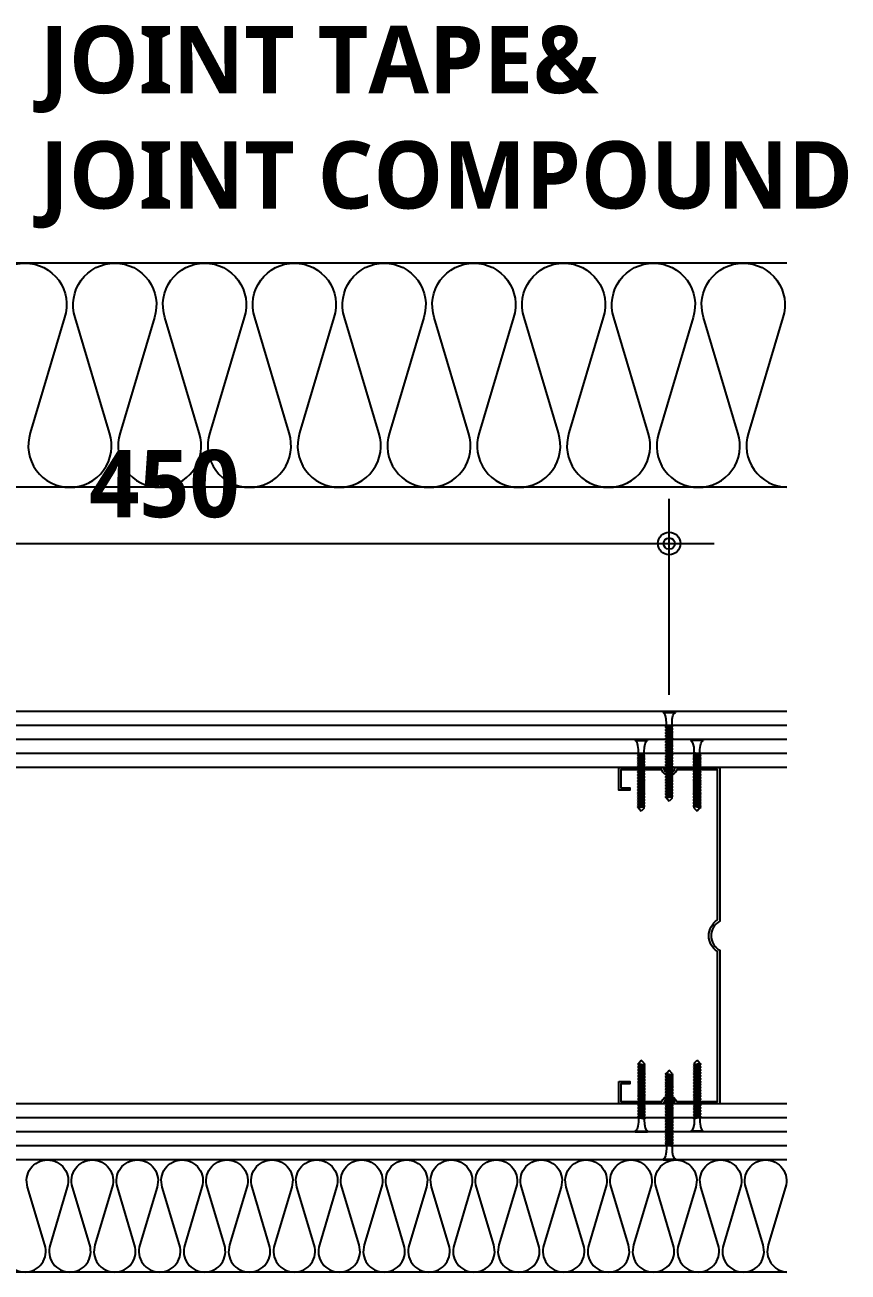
# Model space of a CAD drawing. Extents: x 200 to 24872, y 200 to 5740.
# Drawn here: x 11710 to 12077, y 4599 to 5155 of the extents above; entities that cross this region are included whole.
import ezdxf
from ezdxf.enums import TextEntityAlignment as Align

# ---------------------------------------------------------------- set-up
doc = ezdxf.new("R2010")
doc.units = 0
doc.header["$LTSCALE"] = 10
doc.header["$MEASUREMENT"] = 0
doc.header["$PDSIZE"] = -2
doc.layers.get('Defpoints').update_dxf_attribs({"color": 143, "linetype": 'CONTINUOUS'})
for name, color, linetype in [('A-ANNO-TEXT1', 7, 'CONTINUOUS'), ('A-DIM', 7, 'CONTINUOUS'), ('A-ELE9', 9, 'CONTINUOUS'), ('A-insul', 251, 'CONTINUOUS'), ('A-ST-AXIS-DIM', 7, 'CONTINUOUS'), ('A-STUD', 3, 'CONTINUOUS'), ('A-WALL-DRY', 7, 'CONTINUOUS'), ('A-WALL-GW', 4, 'CONTINUOUS'), ('나사못32', 8, 'CONTINUOUS'), ('나사못40', 8, 'CONTINUOUS')]:
    doc.layers.add(name, color=color, linetype=linetype)
doc.styles.add('2020음성 1차', font='NanumGothicBold.ttf')
doc.dimstyles.new('RI-DOT-150', dxfattribs={"dimscale": 150, "dimtxt": 3, "dimasz": 1, "dimexe": 2, "dimexo": 2, "dimgap": 1, "dimtad": 1, "dimdec": 0, "dimzin": 9, "dimdsep": 46, "dimtxsty": '2020음성 1차', "dimcen": 0, "dimclrd": 256, "dimclre": 256, "dimclrt": 3, "dimadec": 0, "dimazin": 0, "dimtm": 1e-09, "dimtfac": 1, "dimtdec": 0, "dimtix": 1, "dimtmove": 2, "dimatfit": 3, "dimfxl": 1.25, "dimtolj": 1, "dimtzin": 0, "dimlwd": -1, "dimlwe": -1, "dimarcsym": 0})

# ---------------------------------------------------------------- blocks, each defined once
blk = doc.blocks.new('DIMDOT')
at = {"layer": 'A-DIM', "color": 7, "linetype": 'Continuous'}
blk.add_line((-2, 0), (2, 0), dxfattribs=at)
for radius in [0.5, 0.25]:
    blk.add_circle((0, 0), radius, dxfattribs=at)
blk = doc.blocks.new('*D139')
at = {"layer": 'A-ST-AXIS-DIM'}
for p, q in [((11547.48585798964, 4856.111153102946), (11547.48585798964, 4943.61115309353)), ((11997.48585798964, 4856.111153100814), (11997.48585798964, 4943.61115309353)), ((11557.48585798964, 4923.61115309353), (11987.48585798964, 4923.61115309353))]:
    blk.add_line(p, q, dxfattribs=at)
at = {"layer": 'Defpoints', "color": 0}
for p in [(11997.48585798964, 4923.61115309353), (11547.48585798964, 4841.111153102946), (11997.48585798964, 4841.111153100814)]:
    blk.add_point(p, dxfattribs=at)
at = {"layer": 'A-ST-AXIS-DIM', "linetype": 'ByBlock', "xscale": 10, "yscale": 10, "zscale": 10, "rotation": 180}
blk.add_blockref('DIMDOT', (11547.48585798964, 4923.61115309353), dxfattribs=at)
at = {"layer": 'A-ST-AXIS-DIM', "linetype": 'ByBlock', "xscale": 10, "yscale": 10, "zscale": 10}
blk.add_blockref('DIMDOT', (11997.48585798964, 4923.61115309353), dxfattribs=at)
at = {"layer": 'A-ST-AXIS-DIM', "color": 3, "ltscale": 10, "insert": (11772.48585798964, 4950.102630366257), "char_height": 30, "attachment_point": 5, "style": '2020음성 1차'}
blk.add_mtext('\\A1;450', dxfattribs=at)
blk = doc.blocks.new('kcc나사못40')
at = {"layer": '나사못40'}
for p, q in [((1.500000002384354, 38.49999986732496), (2.750000002384354, 39.99999986732496)), ((4.000000002384353, 38.59999986732497), (2.750000002384354, 39.99999986732496)), ((1.500000002384354, 38.49999986732496), (1.000000002384354, 38.19999986732496)), ((1.000000002384354, 38.19999986732496), (1.500000002384354, 37.89999986732496)), ((1.500000002384354, 37.19999986732496), (1.000000002384354, 36.89999986732496)), ((1.000000002384354, 36.89999986732496), (1.500000002384354, 36.59999986732497)), ((1.500000002384382, 35.89999986732498), (1.000000002384382, 35.59999986732497)), ((1.000000002384382, 35.59999986732497), (1.500000002384382, 35.29999986732498)), ((1.50000000238441, 34.599999867325), (1.00000000238441, 34.299999867325)), ((1.00000000238441, 34.299999867325), (1.50000000238441, 33.999999867325)), ((1.500000002384354, 38.49999986732496), (4.000000002384353, 37.89999986732496)), ((1.500000002384354, 37.89999986732496), (4.000000002384353, 37.29999986732497)), ((1.500000002384354, 37.89999986732495), (1.500000002384354, 37.19999986732496)), ((1.500000002384354, 37.89999986732495), (4.000000002384353, 37.89999986732496)), ((1.500000002384354, 37.19999986732496), (4.000000002384353, 36.59999986732497)), ((1.500000002384354, 36.59999986732497), (4.000000002384353, 35.99999986732497)), ((1.500000002384382, 36.59999986732497), (1.500000002384382, 35.89999986732496)), ((1.500000002384382, 36.59999986732497), (4.000000002384311, 36.59999986732497)), ((1.500000002384382, 35.89999986732498), (4.000000002384382, 35.29999986732498)), ((1.500000002384382, 35.29999986732498), (4.000000002384382, 34.69999986732498)), ((1.50000000238441, 35.29999986732498), (1.50000000238441, 34.59999986732498)), ((1.500000002384382, 35.29999986732498), (4.000000002384382, 35.29999986732498)), ((1.50000000238441, 34.599999867325), (4.00000000238441, 33.999999867325)), ((1.500000002384439, 33.999999867325), (1.500000002384439, 33.299999867325)), ((1.50000000238441, 33.999999867325), (4.00000000238441, 33.39999986732501)), ((1.500000002384439, 33.999999867325), (4.000000002384368, 33.999999867325)), ((4.000000002384339, 38.59999986732497), (4.000000002384326, 37.89999986732496)), ((4.000000002384353, 37.89999986732496), (4.500000002384353, 37.59999986732497)), ((4.500000002384353, 37.59999986732497), (4.000000002384353, 37.29999986732497)), ((4.000000002384326, 37.29999986732496), (4.000000002384311, 36.59999986732497)), ((4.000000002384353, 36.59999986732497), (4.500000002384353, 36.29999986732499)), ((4.500000002384353, 36.29999986732499), (4.000000002384353, 35.99999986732497)), ((4.000000002384353, 35.99999986732497), (4.000000002384339, 35.29999986732498)), ((4.000000002384382, 35.29999986732498), (4.500000002384382, 34.999999867325)), ((4.500000002384382, 34.999999867325), (4.000000002384382, 34.69999986732498)), ((4.000000002384382, 34.69999986732498), (4.000000002384368, 33.999999867325)), ((4.00000000238441, 33.999999867325), (4.50000000238441, 33.69999986732502)), ((4.50000000238441, 33.69999986732502), (4.00000000238441, 33.39999986732501)), ((4.00000000238441, 33.39999986732501), (4.000000002384396, 32.69999986732502)), ((1.500000002384439, 33.29999986732501), (1.000000002384439, 32.99999986732502)), ((1.000000002384439, 32.99999986732502), (1.500000002384439, 32.69999986732502)), ((1.500000002384467, 31.99999986732503), (1.000000002384467, 31.69999986732503)), ((1.000000002384467, 31.69999986732503), (1.500000002384467, 31.39999986732504)), ((1.500000002384496, 30.69999986732505), (1.000000002384496, 30.39999986732505)), ((1.000000002384496, 30.39999986732505), (1.500000002384496, 30.09999986732506)), ((1.500000002384524, 29.39999986732507), (1.000000002384524, 29.09999986732507)), ((1.000000002384524, 29.09999986732507), (1.500000002384524, 28.79999986732507)), ((1.500000002384552, 28.09999986732508), (1.000000002384552, 27.79999986732509)), ((1.500000002384439, 33.29999986732501), (4.000000002384439, 32.69999986732502)), ((1.500000002384439, 32.69999986732502), (4.000000002384439, 32.09999986732503)), ((1.500000002384467, 32.69999986732502), (1.500000002384467, 31.99999986732502)), ((1.500000002384467, 32.69999986732502), (4.000000002384439, 32.69999986732502)), ((1.500000002384467, 31.99999986732503), (4.000000002384467, 31.39999986732504)), ((1.500000002384496, 31.39999986732504), (1.500000002384496, 30.69999986732503)), ((1.500000002384467, 31.39999986732504), (4.000000002384467, 30.79999986732504)), ((1.500000002384496, 31.39999986732504), (4.000000002384425, 31.39999986732504)), ((1.500000002384496, 30.69999986732505), (4.000000002384496, 30.09999986732506)), ((1.500000002384496, 30.09999986732506), (4.000000002384496, 29.49999986732506)), ((1.500000002384524, 30.09999986732506), (1.500000002384524, 29.39999986732505)), ((1.500000002384524, 30.09999986732506), (4.000000002384454, 30.09999986732506)), ((1.500000002384524, 29.39999986732507), (4.000000002384524, 28.79999986732507)), ((1.500000002384552, 28.79999986732507), (1.500000002384552, 28.09999986732507)), ((1.500000002384524, 28.79999986732507), (4.000000002384524, 28.19999986732508)), ((1.500000002384552, 28.79999986732507), (4.000000002384481, 28.79999986732507)), ((1.500000002384552, 28.09999986732508), (4.000000002384552, 27.49999986732509)), ((4.000000002384439, 32.69999986732502), (4.500000002384438, 32.39999986732504)), ((4.500000002384438, 32.39999986732504), (4.000000002384439, 32.09999986732503)), ((4.000000002384439, 32.09999986732503), (4.000000002384425, 31.39999986732504)), ((4.000000002384467, 31.39999986732504), (4.500000002384467, 31.09999986732506)), ((4.500000002384467, 31.09999986732506), (4.000000002384467, 30.79999986732504)), ((4.000000002384467, 30.79999986732504), (4.000000002384454, 30.09999986732506)), ((4.000000002384496, 30.09999986732506), (4.500000002384496, 29.79999986732507)), ((4.500000002384496, 29.79999986732507), (4.000000002384496, 29.49999986732506)), ((4.000000002384496, 29.49999986732506), (4.000000002384481, 28.79999986732507)), ((4.000000002384524, 28.79999986732507), (4.500000002384523, 28.49999986732509)), ((4.500000002384523, 28.49999986732509), (4.000000002384524, 28.19999986732508)), ((4.000000002384524, 28.19999986732508), (4.00000000238451, 27.49999986732509)), ((1.000000002384552, 27.79999986732509), (1.500000002384552, 27.49999986732509)), ((1.500000002384581, 26.7999998673251), (1.000000002384581, 26.4999998673251)), ((1.000000002384581, 26.4999998673251), (1.500000002384581, 26.19999986732511)), ((1.500000002384609, 25.49999986732512), (1.000000002384609, 25.19999986732512)), ((1.000000002384609, 25.19999986732512), (1.500000002384609, 24.89999986732512)), ((1.500000002384638, 24.19999986732513), (1.000000002384638, 23.89999986732513)), ((1.000000002384638, 23.89999986732513), (1.500000002384638, 23.59999986732514)), ((1.500000002384666, 22.89999986732515), (1.000000002384666, 22.59999986732515)), ((1.000000002384666, 22.59999986732515), (1.500000002384666, 22.29999986732515)), ((1.500000002384552, 27.49999986732509), (4.000000002384552, 26.89999986732509)), ((1.500000002384581, 27.49999986732509), (1.500000002384581, 26.79999986732509)), ((1.500000002384581, 27.49999986732509), (4.00000000238451, 27.49999986732509)), ((1.500000002384581, 26.7999998673251), (4.000000002384581, 26.19999986732511)), ((1.500000002384609, 26.19999986732511), (1.500000002384609, 25.4999998673251)), ((1.500000002384581, 26.19999986732511), (4.000000002384581, 25.59999986732511)), ((1.500000002384609, 26.19999986732511), (4.000000002384538, 26.19999986732511)), ((1.500000002384609, 25.49999986732512), (4.000000002384609, 24.89999986732512)), ((1.500000002384609, 24.89999986732512), (4.000000002384609, 24.29999986732513)), ((1.500000002384638, 24.89999986732512), (1.500000002384638, 24.19999986732512)), ((1.500000002384638, 24.89999986732512), (4.000000002384566, 24.89999986732512)), ((1.500000002384638, 24.19999986732513), (4.000000002384638, 23.59999986732514)), ((1.500000002384666, 23.59999986732514), (1.500000002384666, 22.89999986732514)), ((1.500000002384638, 23.59999986732514), (4.000000002384638, 22.99999986732514)), ((1.500000002384666, 23.59999986732514), (4.000000002384596, 23.59999986732514)), ((1.500000002384666, 22.89999986732515), (4.000000002384666, 22.29999986732515)), ((1.500000002384666, 22.29999986732515), (4.000000002384666, 21.69999986732516)), ((1.500000002384695, 22.29999986732515), (1.500000002384695, 21.59999986732515)), ((1.500000002384666, 22.29999986732515), (4.000000002384623, 22.29999986732515)), ((4.000000002384552, 27.49999986732509), (4.500000002384552, 27.1999998673251)), ((4.500000002384552, 27.1999998673251), (4.000000002384552, 26.89999986732509)), ((4.000000002384552, 26.89999986732509), (4.000000002384538, 26.19999986732511)), ((4.000000002384581, 26.19999986732511), (4.500000002384581, 25.89999986732512)), ((4.500000002384581, 25.89999986732512), (4.000000002384581, 25.59999986732511)), ((4.000000002384581, 25.59999986732511), (4.000000002384566, 24.89999986732512)), ((4.000000002384609, 24.89999986732512), (4.500000002384608, 24.59999986732514)), ((4.500000002384608, 24.59999986732514), (4.000000002384609, 24.29999986732513)), ((4.000000002384609, 24.29999986732513), (4.000000002384596, 23.59999986732514)), ((4.000000002384638, 23.59999986732514), (4.500000002384637, 23.29999986732516)), ((4.500000002384637, 23.29999986732516), (4.000000002384638, 22.99999986732514)), ((4.000000002384638, 22.99999986732514), (4.000000002384623, 22.29999986732515)), ((4.000000002384666, 22.29999986732515), (4.500000002384666, 21.99999986732517)), ((1.500000002384695, 21.59999986732517), (1.000000002384695, 21.29999986732517)), ((1.000000002384695, 21.29999986732517), (1.500000002384695, 20.99999986732517)), ((1.500000002384723, 20.29999986732518), (1.000000002384723, 19.99999986732518)), ((1.000000002384723, 19.99999986732518), (1.500000002384723, 19.69999986732519)), ((1.500000002384751, 18.9999998673252), (1.000000002384751, 18.6999998673252)), ((1.000000002384751, 18.6999998673252), (1.500000002384751, 18.39999986732521)), ((1.50000000238478, 17.69999986732521), (1.00000000238478, 17.39999986732522)), ((1.00000000238478, 17.39999986732522), (1.50000000238478, 17.09999986732522)), ((1.500000002384695, 21.59999986732517), (4.000000002384695, 20.99999986732517)), ((1.500000002384723, 20.99999986732517), (1.500000002384723, 20.29999986732517)), ((1.500000002384695, 20.99999986732517), (4.000000002384695, 20.39999986732518)), ((1.500000002384695, 20.99999986732517), (4.000000002384695, 20.99999986732517)), ((1.500000002384723, 20.29999986732518), (4.000000002384724, 19.69999986732519)), ((1.500000002384723, 19.69999986732519), (4.000000002384724, 19.09999986732519)), ((1.500000002384751, 19.69999986732519), (1.500000002384751, 18.99999986732519)), ((1.500000002384751, 19.69999986732519), (4.000000002384724, 19.69999986732519)), ((1.500000002384751, 18.9999998673252), (4.000000002384751, 18.39999986732521)), ((1.50000000238478, 18.39999986732521), (1.50000000238478, 17.6999998673252)), ((1.500000002384751, 18.39999986732521), (4.000000002384751, 17.79999986732521)), ((1.50000000238478, 18.39999986732521), (4.000000002384709, 18.39999986732521)), ((1.50000000238478, 17.69999986732521), (4.00000000238478, 17.09999986732522)), ((1.50000000238478, 17.09999986732522), (4.00000000238478, 16.49999986732523)), ((1.500000002384808, 17.09999986732522), (1.500000002384808, 16.39999986732522)), ((1.50000000238478, 17.09999986732522), (4.000000002384737, 17.09999986732522)), ((4.500000002384666, 21.99999986732517), (4.000000002384666, 21.69999986732516)), ((4.000000002384666, 21.69999986732516), (4.000000002384652, 20.99999986732517)), ((4.000000002384695, 20.99999986732517), (4.500000002384695, 20.69999986732519)), ((4.500000002384695, 20.69999986732519), (4.000000002384695, 20.39999986732518)), ((4.000000002384695, 20.39999986732518), (4.00000000238468, 19.69999986732519)), ((4.000000002384724, 19.69999986732519), (4.500000002384723, 19.39999986732521)), ((4.500000002384723, 19.39999986732521), (4.000000002384724, 19.09999986732519)), ((4.000000002384724, 19.09999986732519), (4.000000002384709, 18.39999986732521)), ((4.000000002384751, 18.39999986732521), (4.500000002384751, 18.09999986732522)), ((4.500000002384751, 18.09999986732522), (4.000000002384751, 17.79999986732521)), ((4.000000002384751, 17.79999986732521), (4.000000002384737, 17.09999986732522)), ((4.00000000238478, 17.09999986732522), (4.50000000238478, 16.79999986732524)), ((4.50000000238478, 16.79999986732524), (4.00000000238478, 16.49999986732523)), ((1.500000002384808, 16.39999986732523), (1.000000002384808, 16.09999986732524)), ((1.000000002384808, 16.09999986732524), (1.500000002384808, 15.79999986732524)), ((1.500000002384837, 15.09999986732525), (1.000000002384837, 14.79999986732525)), ((1.000000002384837, 14.79999986732525), (1.500000002384837, 14.49999986732526)), ((1.500000002384865, 13.79999986732527), (1.000000002384865, 13.49999986732527)), ((1.000000002384865, 13.49999986732527), (1.500000002384865, 13.19999986732527)), ((1.500000002384894, 12.49999986732528), (1.000000002384894, 12.19999986732529)), ((1.000000002384894, 12.19999986732529), (1.500000002384894, 11.89999986732529)), ((1.500000002384922, 11.1999998673253), (1.000000002384922, 10.8999998673253)), ((1.500000002384808, 16.39999986732523), (4.000000002384808, 15.79999986732524)), ((1.500000002384837, 15.79999986732524), (1.500000002384837, 15.09999986732523)), ((1.500000002384808, 15.79999986732524), (4.000000002384808, 15.19999986732524)), ((1.500000002384837, 15.79999986732524), (4.000000002384766, 15.79999986732524)), ((1.500000002384837, 15.09999986732525), (4.000000002384836, 14.49999986732526)), ((1.500000002384837, 14.49999986732526), (4.000000002384836, 13.89999986732526)), ((1.500000002384865, 14.49999986732526), (1.500000002384865, 13.79999986732525)), ((1.500000002384865, 14.49999986732526), (4.000000002384794, 14.49999986732526)), ((1.500000002384865, 13.79999986732527), (4.000000002384866, 13.19999986732527)), ((1.500000002384894, 13.19999986732527), (1.500000002384894, 12.49999986732527)), ((1.500000002384865, 13.19999986732527), (4.000000002384866, 12.59999986732528)), ((1.500000002384894, 13.19999986732527), (4.000000002384823, 13.19999986732527)), ((1.500000002384894, 12.49999986732528), (4.000000002384893, 11.89999986732529)), ((1.500000002384894, 11.89999986732529), (4.000000002384893, 11.2999998673253)), ((1.500000002384922, 11.89999986732529), (1.500000002384922, 11.19999986732529)), ((1.500000002384922, 11.89999986732529), (4.000000002384851, 11.89999986732529)), ((1.500000002384922, 11.1999998673253), (4.000000002384922, 10.59999986732531)), ((4.00000000238478, 16.49999986732523), (4.000000002384766, 15.79999986732524)), ((4.000000002384808, 15.79999986732524), (4.500000002384809, 15.49999986732526)), ((4.500000002384809, 15.49999986732526), (4.000000002384808, 15.19999986732524)), ((4.000000002384808, 15.19999986732524), (4.000000002384794, 14.49999986732526)), ((4.000000002384836, 14.49999986732526), (4.500000002384836, 14.19999986732527)), ((4.500000002384836, 14.19999986732527), (4.000000002384836, 13.89999986732526)), ((4.000000002384836, 13.89999986732526), (4.000000002384823, 13.19999986732527)), ((4.000000002384866, 13.19999986732527), (4.500000002384866, 12.89999986732529)), ((4.500000002384866, 12.89999986732529), (4.000000002384866, 12.59999986732528)), ((4.000000002384866, 12.59999986732528), (4.000000002384851, 11.89999986732529)), ((4.000000002384893, 11.89999986732529), (4.500000002384893, 11.59999986732531)), ((4.500000002384893, 11.59999986732531), (4.000000002384893, 11.2999998673253)), ((4.000000002384893, 11.2999998673253), (4.000000002384879, 10.59999986732531)), ((1.000000002384922, 10.8999998673253), (1.500000002384922, 10.59999986732531)), ((1.50000000238495, 9.89999986732532), (1.00000000238495, 9.599999867325323)), ((1.00000000238495, 9.599999867325323), (1.50000000238495, 9.299999867325324)), ((1.500000002384979, 8.599999867325337), (1.000000002384979, 8.29999986732534)), ((1.000000002384979, 8.29999986732534), (1.500000002384979, 7.999999867325343)), ((1.500000002385007, 7.299999867325353), (1.000000002385007, 6.999999867325357)), ((1.000000002385007, 6.999999867325357), (1.500000002385007, 6.699999867325361)), ((1.50000000238495, 10.59999986732531), (1.50000000238495, 9.899999867325308)), ((1.500000002384922, 10.59999986732531), (4.000000002384922, 9.999999867325315)), ((1.50000000238495, 10.59999986732531), (4.000000002384879, 10.59999986732531)), ((1.50000000238495, 9.89999986732532), (4.00000000238495, 9.299999867325324)), ((1.50000000238495, 9.299999867325324), (4.00000000238495, 8.699999867325332)), ((1.500000002384979, 9.299999867325324), (1.500000002384979, 8.599999867325323)), ((1.500000002384979, 9.299999867325324), (4.000000002384908, 9.299999867325324)), ((1.500000002384979, 8.599999867325337), (4.000000002384978, 7.999999867325343)), ((1.500000002385007, 7.999999867325343), (1.500000002385007, 7.299999867325339)), ((1.500000002384979, 7.999999867325343), (4.000000002384978, 7.399999867325348)), ((1.500000002384979, 7.999999867325343), (4.000000002384978, 7.999999867325343)), ((1.500000002385007, 7.299999867325353), (4.000000002385007, 6.699999867325361)), ((1.500000002385007, 6.699999867325361), (4.000000002385007, 6.099999867325366)), ((1.500000002385007, 6.699999867325361), (4.000000002384965, 6.699999867325361)), ((1.500000002385007, 6.699999867325361), (1.500000002385021, 5.399999867325383)), ((4.000000002384922, 10.59999986732531), (4.500000002384922, 10.29999986732532)), ((4.500000002384922, 10.29999986732532), (4.000000002384922, 9.999999867325315)), ((4.000000002384922, 9.999999867325315), (4.000000002384908, 9.299999867325324)), ((4.00000000238495, 9.299999867325324), (4.50000000238495, 8.999999867325341)), ((4.50000000238495, 8.999999867325341), (4.00000000238495, 8.699999867325332)), ((4.00000000238495, 8.699999867325332), (4.000000002384936, 7.999999867325343)), ((4.000000002384978, 7.999999867325343), (4.500000002384978, 7.699999867325361)), ((4.500000002384978, 7.699999867325361), (4.000000002384978, 7.399999867325348)), ((4.000000002384978, 7.399999867325348), (4.000000002384965, 6.699999867325361)), ((4.000000002385007, 6.699999867325361), (4.500000002385007, 6.399999867325377)), ((4.500000002385007, 6.399999867325377), (4.000000002385007, 6.099999867325366)), ((4.000000002385007, 6.099999867325366), (4.000000002384994, 5.399999867325377)), ((2.384354e-09, 0.3999998673249578), (5.500000002384354, 0.3999998673249578)), ((2.384354e-09, -1.326750407e-07), (2.384354e-09, 0.3999998673249578)), ((5.500000002384354, -1.326750407e-07), (5.500000002384354, 0.3999998673249578)), ((2.384354e-09, -1.326750407e-07), (5.500000002384354, -1.326750407e-07))]:
    blk.add_line(p, q, dxfattribs=at)
at = {"layer": '나사못40', "extrusion": (0, 0, -1)}
blk.add_ellipse((2.384354e-09, 5.399999867325377), major_axis=(0, -5.000000000000417), ratio=0.299999999999847, start_param=4.712388980384689, end_param=6.283185307179585, dxfattribs=at)
at = {"layer": '나사못40'}
blk.add_ellipse((5.500000002384354, 5.399999867325377), major_axis=(0, -5.000000000000417), ratio=0.299999999999847, start_param=4.712388980384689, end_param=6.283185307179585, dxfattribs=at)
blk = doc.blocks.new('kcc나사못32')
at = {"layer": '나사못32'}
for p, q in [((1.500005058944225, 29.89999868441373), (1.000005058944225, 29.59999868436717)), ((1.000005058944225, 29.59999868436717), (1.500005058944225, 29.2999986843206)), ((1.500005058944225, 28.59999868436716), (1.000005058944225, 28.2999986843206)), ((1.000005058944225, 28.2999986843206), (1.500005058944225, 27.99999868427403)), ((1.500005058944225, 30.59999868436717), (2.750005058944225, 31.99999868427403)), ((1.500005058944225, 30.59999868436717), (1.500005058944225, 29.89999868441373)), ((4.000005058944225, 30.49999868427403), (1.500005058944225, 29.89999868441373)), ((4.000005058944225, 29.89999868441373), (1.500005058944225, 29.89999868441373)), ((4.000005058944225, 29.89999868441373), (1.500005058944225, 29.2999986843206)), ((1.500005058944225, 29.2999986843206), (1.500005058944225, 28.59999868436716)), ((4.000005058944225, 29.19999868422747), (1.500005058944225, 28.59999868436716)), ((4.000005058944225, 28.59999868436716), (1.500005058944225, 28.59999868436716)), ((4.000005058944225, 28.59999868436716), (1.500005058944225, 27.99999868427403)), ((1.500005058944225, 27.99999868427403), (1.500005058944225, 27.2999986843206)), ((4.000005058944225, 27.89999868441373), (1.500005058944225, 27.2999986843206)), ((4.000005058944225, 30.49999868427403), (2.750005058944225, 31.99999868427403)), ((4.000005058944225, 30.49999868427403), (4.500005058944224, 30.19999868422747)), ((4.500005058944224, 30.19999868422747), (4.000005058944225, 29.89999868441373)), ((4.000005058944225, 29.89999868441373), (4.000005058944225, 29.19999868422747)), ((4.000005058944225, 29.19999868422747), (4.500005058944224, 28.89999868441373)), ((4.500005058944224, 28.89999868441373), (4.000005058944225, 28.59999868436716)), ((4.000005058944225, 28.59999868436716), (4.000005058944225, 27.89999868441373)), ((4.000005058944225, 27.89999868441373), (4.500005058944224, 27.59999868436717)), ((1.500005058944225, 27.2999986843206), (1.000005058944225, 26.99999868427403)), ((1.000005058944225, 26.99999868427403), (1.500005058944225, 26.69999868422747)), ((1.500005058944225, 25.99999868427403), (1.000005058944225, 25.69999868422747)), ((1.000005058944225, 25.69999868422747), (1.500005058944225, 25.39999868441373)), ((1.500005058944225, 24.69999868422747), (1.000005058944225, 24.39999868441373)), ((1.000005058944225, 24.39999868441373), (1.500005058944225, 24.09999868436717)), ((1.500005058944225, 23.39999868441373), (1.000005058944225, 23.09999868436717)), ((1.000005058944225, 23.09999868436717), (1.500005058944225, 22.7999986843206)), ((4.000005058944225, 27.2999986843206), (1.500005058944225, 27.2999986843206)), ((4.000005058944225, 27.2999986843206), (1.500005058944225, 26.69999868422747)), ((1.500005058944225, 26.69999868422747), (1.500005058944225, 25.99999868427403)), ((4.000005058944225, 26.59999868436717), (1.500005058944225, 25.99999868427403)), ((4.000005058944225, 25.99999868427403), (1.500005058944225, 25.99999868427403)), ((4.000005058944225, 25.99999868427403), (1.500005058944225, 25.39999868441373)), ((1.500005058944225, 25.39999868441373), (1.500005058944225, 24.69999868422747)), ((4.000005058944225, 25.2999986843206), (1.500005058944225, 24.69999868422747)), ((4.000005058944225, 24.69999868422747), (1.500005058944225, 24.69999868422747)), ((4.000005058944225, 24.69999868422747), (1.500005058944225, 24.09999868436717)), ((1.500005058944225, 24.09999868436717), (1.500005058944225, 23.39999868441373)), ((4.000005058944225, 23.99999868427403), (1.500005058944225, 23.39999868441373)), ((4.000005058944225, 23.39999868441373), (1.500005058944225, 23.39999868441373)), ((4.000005058944225, 23.39999868441373), (1.500005058944225, 22.7999986843206)), ((1.500005058944225, 22.7999986843206), (1.500005058944225, 22.09999868436717)), ((4.000005058944225, 22.69999868422747), (1.500005058944225, 22.09999868436717)), ((4.500005058944224, 27.59999868436717), (4.000005058944225, 27.2999986843206)), ((4.000005058944225, 27.2999986843206), (4.000005058944225, 26.59999868436717)), ((4.000005058944225, 26.59999868436717), (4.500005058944224, 26.2999986843206)), ((4.500005058944224, 26.2999986843206), (4.000005058944225, 25.99999868427403)), ((4.000005058944225, 25.99999868427403), (4.000005058944225, 25.2999986843206)), ((4.000005058944225, 25.2999986843206), (4.500005058944224, 24.99999868427404)), ((4.500005058944224, 24.99999868427404), (4.000005058944225, 24.69999868422747)), ((4.000005058944225, 24.69999868422747), (4.000005058944225, 23.99999868427403)), ((4.000005058944225, 23.99999868427403), (4.500005058944224, 23.69999868422747)), ((4.500005058944224, 23.69999868422747), (4.000005058944225, 23.39999868441373)), ((4.000005058944225, 23.39999868441373), (4.000005058944225, 22.69999868422747)), ((4.000005058944225, 22.69999868422747), (4.500005058944224, 22.39999868441373)), ((4.500005058944224, 22.39999868441373), (4.000005058944225, 22.09999868436717)), ((1.500005058944225, 22.09999868436717), (1.000005058944225, 21.7999986843206)), ((1.000005058944225, 21.7999986843206), (1.500005058944225, 21.49999868427403)), ((1.500005058944225, 20.7999986843206), (1.000005058944225, 20.49999868427403)), ((1.000005058944225, 20.49999868427403), (1.500005058944225, 20.19999868422747)), ((1.500005058944225, 19.49999868427403), (1.000005058944225, 19.19999868422747)), ((1.000005058944225, 19.19999868422747), (1.500005058944225, 18.89999868441373)), ((1.500005058944225, 18.19999868422747), (1.000005058944225, 17.89999868441373)), ((1.000005058944225, 17.89999868441373), (1.500005058944225, 17.59999868436716)), ((1.500005058944225, 16.89999868441373), (1.000005058944225, 16.59999868436716)), ((4.000005058944225, 22.09999868436717), (1.500005058944225, 22.09999868436717)), ((4.000005058944225, 22.09999868436717), (1.500005058944225, 21.49999868427403)), ((1.500005058944225, 21.49999868427403), (1.500005058944225, 20.7999986843206)), ((4.000005058944225, 21.39999868441373), (1.500005058944225, 20.7999986843206)), ((4.000005058944225, 20.7999986843206), (1.500005058944225, 20.7999986843206)), ((4.000005058944225, 20.7999986843206), (1.500005058944225, 20.19999868422747)), ((1.500005058944225, 20.19999868422747), (1.500005058944225, 19.49999868427403)), ((4.000005058944225, 20.09999868436716), (1.500005058944225, 19.49999868427403)), ((4.000005058944225, 19.49999868427403), (1.500005058944225, 19.49999868427403)), ((4.000005058944225, 19.49999868427403), (1.500005058944225, 18.89999868441373)), ((1.500005058944225, 18.89999868441373), (1.500005058944225, 18.19999868422747)), ((4.000005058944225, 18.7999986843206), (1.500005058944225, 18.19999868422747)), ((4.000005058944225, 18.19999868422747), (1.500005058944225, 18.19999868422747)), ((4.000005058944225, 18.19999868422747), (1.500005058944225, 17.59999868436716)), ((1.500005058944225, 17.59999868436716), (1.500005058944225, 16.89999868441373)), ((4.000005058944225, 17.49999868427403), (1.500005058944225, 16.89999868441373)), ((4.000005058944225, 16.89999868441373), (1.500005058944225, 16.89999868441373)), ((4.000005058944225, 16.89999868441373), (1.500005058944225, 16.2999986843206)), ((4.000005058944225, 22.09999868436717), (4.000005058944225, 21.39999868441373)), ((4.000005058944225, 21.39999868441373), (4.500005058944224, 21.09999868436716)), ((4.500005058944224, 21.09999868436716), (4.000005058944225, 20.7999986843206)), ((4.000005058944225, 20.7999986843206), (4.000005058944225, 20.09999868436716)), ((4.000005058944225, 20.09999868436716), (4.500005058944224, 19.7999986843206)), ((4.500005058944224, 19.7999986843206), (4.000005058944225, 19.49999868427403)), ((4.000005058944225, 19.49999868427403), (4.000005058944225, 18.7999986843206)), ((4.000005058944225, 18.7999986843206), (4.500005058944224, 18.49999868427403)), ((4.500005058944224, 18.49999868427403), (4.000005058944225, 18.19999868422747)), ((4.000005058944225, 18.19999868422747), (4.000005058944225, 17.49999868427403)), ((4.000005058944225, 17.49999868427403), (4.500005058944224, 17.19999868422746)), ((4.500005058944224, 17.19999868422746), (4.000005058944225, 16.89999868441373)), ((4.000005058944225, 16.89999868441373), (4.000005058944225, 16.19999868422747)), ((1.000005058944225, 16.59999868436716), (1.500005058944225, 16.2999986843206)), ((1.500005058944225, 15.59999868436716), (1.000005058944225, 15.2999986843206)), ((1.000005058944225, 15.2999986843206), (1.500005058944225, 14.99999868427403)), ((1.500005058944225, 14.2999986843206), (1.000005058944225, 13.99999868427403)), ((1.000005058944225, 13.99999868427403), (1.500005058944225, 13.69999868422747)), ((1.500005058944225, 12.99999868427403), (1.000005058944225, 12.69999868422746)), ((1.000005058944225, 12.69999868422746), (1.500005058944225, 12.39999868441373)), ((1.500005058944225, 11.69999868422746), (1.000005058944225, 11.39999868441373)), ((1.000005058944225, 11.39999868441373), (1.500005058944225, 11.09999868436716)), ((1.500005058944225, 16.2999986843206), (1.500005058944225, 15.59999868436716)), ((4.000005058944225, 16.19999868422747), (1.500005058944225, 15.59999868436716)), ((4.000005058944225, 15.59999868436716), (1.500005058944225, 15.59999868436716)), ((4.000005058944225, 15.59999868436716), (1.500005058944225, 14.99999868427403)), ((1.500005058944225, 14.99999868427403), (1.500005058944225, 14.2999986843206)), ((4.000005058944225, 14.89999868441373), (1.500005058944225, 14.2999986843206)), ((4.000005058944225, 14.2999986843206), (1.500005058944225, 14.2999986843206)), ((4.000005058944225, 14.2999986843206), (1.500005058944225, 13.69999868422747)), ((1.500005058944225, 13.69999868422747), (1.500005058944225, 12.99999868427403)), ((4.000005058944225, 13.59999868436716), (1.500005058944225, 12.99999868427403)), ((4.000005058944225, 12.99999868427403), (1.500005058944225, 12.99999868427403)), ((4.000005058944225, 12.99999868427403), (1.500005058944225, 12.39999868441373)), ((1.500005058944225, 12.39999868441373), (1.500005058944225, 11.69999868422746)), ((4.000005058944225, 12.2999986843206), (1.500005058944225, 11.69999868422746)), ((4.000005058944225, 11.69999868422746), (1.500005058944225, 11.69999868422746)), ((4.000005058944225, 11.69999868422746), (1.500005058944225, 11.09999868436716)), ((4.000005058944225, 16.19999868422747), (4.500005058944224, 15.89999868441373)), ((4.500005058944224, 15.89999868441373), (4.000005058944225, 15.59999868436716)), ((4.000005058944225, 15.59999868436716), (4.000005058944225, 14.89999868441373)), ((4.000005058944225, 14.89999868441373), (4.500005058944224, 14.59999868436716)), ((4.500005058944224, 14.59999868436716), (4.000005058944225, 14.2999986843206)), ((4.000005058944225, 14.2999986843206), (4.000005058944225, 13.59999868436716)), ((4.000005058944225, 13.59999868436716), (4.500005058944224, 13.2999986843206)), ((4.500005058944224, 13.2999986843206), (4.000005058944225, 12.99999868427403)), ((4.000005058944225, 12.99999868427403), (4.000005058944225, 12.2999986843206)), ((4.000005058944225, 12.2999986843206), (4.500005058944224, 11.99999868427403)), ((4.500005058944224, 11.99999868427403), (4.000005058944225, 11.69999868422746)), ((4.000005058944225, 11.69999868422746), (4.000005058944225, 10.99999868427403)), ((1.500005058944225, 10.39999868441373), (1.000005058944225, 10.09999868436716)), ((1.000005058944225, 10.09999868436716), (1.500005058944225, 9.799998684320597)), ((1.500005058944225, 9.099998684367165), (1.000005058944225, 8.799998684320597)), ((1.000005058944225, 8.799998684320597), (1.500005058944225, 8.499998684274033)), ((1.500005058944225, 7.799998684320598), (1.000005058944225, 7.499998684274032)), ((1.000005058944225, 7.499998684274032), (1.500005058944225, 7.199998684227466)), ((1.500005058944225, 6.499998684274032), (1.000005058944225, 6.199998684227466)), ((1.000005058944225, 6.199998684227466), (1.500005058944225, 5.899998684413731)), ((1.500005058944225, 11.09999868436716), (1.500005058944225, 10.39999868441373)), ((4.000005058944225, 10.99999868427403), (1.500005058944225, 10.39999868441373)), ((4.000005058944225, 10.39999868441373), (1.500005058944225, 10.39999868441373)), ((4.000005058944225, 10.39999868441373), (1.500005058944225, 9.799998684320597)), ((1.500005058944225, 9.799998684320597), (1.500005058944225, 9.099998684367165)), ((4.000005058944225, 9.699998684227467), (1.500005058944225, 9.099998684367165)), ((4.000005058944225, 9.099998684367165), (1.500005058944225, 9.099998684367165)), ((4.000005058944225, 9.099998684367165), (1.500005058944225, 8.499998684274033)), ((1.500005058944225, 8.499998684274033), (1.500005058944225, 7.799998684320598)), ((4.000005058944225, 8.399998684413731), (1.500005058944225, 7.799998684320598)), ((4.000005058944225, 7.799998684320598), (1.500005058944225, 7.799998684320598)), ((4.000005058944225, 7.799998684320598), (1.500005058944225, 7.199998684227466)), ((1.500005058944225, 7.199998684227466), (1.500005058944225, 6.499998684274032)), ((4.000005058944225, 7.099998684367164), (1.500005058944225, 6.499998684274032)), ((4.000005058944225, 6.499998684274032), (1.500005058944225, 6.499998684274032)), ((4.000005058944225, 6.499998684274032), (1.500005058944225, 5.899998684413731)), ((1.500005058944225, 5.899998684413731), (1.500005058944225, 5.399998684413731)), ((4.000005058944225, 10.99999868427403), (4.500005058944224, 10.69999868422746)), ((4.500005058944224, 10.69999868422746), (4.000005058944225, 10.39999868441373)), ((4.000005058944225, 10.39999868441373), (4.000005058944225, 9.699998684227467)), ((4.000005058944225, 9.699998684227467), (4.500005058944224, 9.399998684413733)), ((4.500005058944224, 9.399998684413733), (4.000005058944225, 9.099998684367165)), ((4.000005058944225, 9.099998684367165), (4.000005058944225, 8.399998684413731)), ((4.000005058944225, 8.399998684413731), (4.500005058944224, 8.099998684367165)), ((4.500005058944224, 8.099998684367165), (4.000005058944225, 7.799998684320598)), ((4.000005058944225, 7.799998684320598), (4.000005058944225, 7.099998684367164)), ((4.000005058944225, 7.099998684367164), (4.500005058944224, 6.799998684320598)), ((4.500005058944224, 6.799998684320598), (4.000005058944225, 6.499998684274032)), ((4.000005058944225, 6.499998684274032), (4.000005058944225, 5.399998684413731)), ((5.0589442253e-06, -1.3157259673e-06), (5.0589442253e-06, 0.3999986844137311)), ((5.500005058944224, 0.3999986844137311), (5.0589442253e-06, 0.3999986844137311)), ((5.500005058944224, -1.3157259673e-06), (5.500005058944224, 0.3999986844137311)), ((5.500005058944224, -1.3157259673e-06), (5.0589442253e-06, -1.3157259673e-06))]:
    blk.add_line(p, q, dxfattribs=at)
at = {"layer": '나사못32', "extrusion": (0, 0, -1)}
blk.add_ellipse((5.0589442253e-06, 5.399998684413731), major_axis=(1.549203e-10, 5), ratio=0.3, start_param=1.570796326785601, end_param=3.141592653486512, dxfattribs=at)
at = {"layer": '나사못32'}
blk.add_ellipse((5.500005058944224, 5.399998684413731), major_axis=(2.59983e-11, 5), ratio=0.3, start_param=1.570796326796456, end_param=3.141592653607123, dxfattribs=at)

msp = doc.modelspace()

# ---------------------------------------------------------------- linework, layer by layer
at = {"layer": 'A-ELE9'}
msp.add_line((12050.00000030709, 4598.672318917379), (11049.99999999882, 4598.672318942699), dxfattribs=at)
at = {"layer": 'A-insul'}
for points in [[(11692.67999999564, 5024.432318691623, -0.509267), (11710.33999999503, 5048.672318692069, -0.509267), (11727.99999999564, 5024.432318692517), (11712.67999999695, 4972.912318692129, 0.509267), (11730.33999999756, 4948.672318692576, 0.509267), (11748.01999999695, 4972.912318693023), (11732.69999999564, 5024.432318692636, -0.509267), (11750.35999999503, 5048.672318693082, -0.509267), (11768.01999999564, 5024.43231869353), (11752.69999999695, 4972.912318693142, 0.509267), (11770.35999999756, 4948.672318693589, 0.509267), (11788.03999999695, 4972.912318694036), (11772.71999999564, 5024.432318693649, -0.509267), (11790.37999999503, 5048.672318694095, -0.509267), (11808.03999999564, 5024.432318694543), (11792.71999999695, 4972.912318694155, 0.509267), (11810.37999999756, 4948.672318694602, 0.509267), (11828.05999999695, 4972.912318695049), (11812.73999999565, 5024.432318694662, -0.509267), (11830.39999999503, 5048.672318695109, -0.509267), (11848.05999999564, 5024.432318695556), (11832.73999999695, 4972.912318695168, 0.509267), (11850.39999999756, 4948.672318695615, 0.509267), (11868.07999999695, 4972.912318696062), (11852.75999999565, 5024.432318695675, -0.509267), (11870.41999999503, 5048.672318696122, -0.509267), (11888.07999999565, 5024.432318696569), (11872.75999999695, 4972.912318696182, 0.509267), (11890.41999999756, 4948.672318696628, 0.509267), (11908.09999999695, 4972.912318697076), (11892.77999999565, 5024.432318696689, -0.509267), (11910.43999999503, 5048.672318697135, -0.509267), (11928.09999999565, 5024.432318697583), (11912.77999999695, 4972.912318697195, 0.509267), (11930.43999999756, 4948.672318697641, 0.509267), (11948.11999999695, 4972.912318698089), (11932.79999999565, 5024.432318697702, -0.509267), (11950.45999999503, 5048.672318698148, -0.509267), (11968.11999999565, 5024.432318698596), (11952.79999999695, 4972.912318698208, 0.509267), (11970.45999999757, 4948.672318698655, 0.509267), (11988.13999999695, 4972.912318699102), (11972.81999999565, 5024.432318698715, -0.509267), (11990.47999999503, 5048.672318699161, -0.509267), (12008.13999999565, 5024.432318699609), (11992.81999999695, 4972.912318699221, 0.509267), (12010.47999999757, 4948.672318699668, 0.509267), (12028.15999999695, 4972.912318700115), (12012.83999999565, 5024.432318699728, -0.509267), (12030.49999999503, 5048.672318700174, -0.509267), (12048.15999999565, 5024.432318700622), (12032.83999999695, 4972.912318700234, 0.5008046422192961), (12050.00000030582, 4948.678611185298)], [(11701.49999999914, 4610.792318926206, 0.509267), (11710.32999999883, 4598.672318925982, 0.509267), (11719.16999999914, 4610.792318925758), (11711.50999999979, 4636.552318925952, -0.509267), (11720.34000000009, 4648.672318925728, -0.509267), (11729.16999999979, 4636.552318925505), (11721.50999999914, 4610.792318925699, 0.509267), (11730.33999999883, 4598.672318925475, 0.509267), (11739.17999999914, 4610.792318925251), (11731.51999999979, 4636.552318925445, -0.509267), (11740.35000000009, 4648.672318925222, -0.509267), (11749.17999999979, 4636.552318924998), (11741.51999999914, 4610.792318925192, 0.509267), (11750.34999999883, 4598.672318924969, 0.509267), (11759.18999999914, 4610.792318924745), (11751.52999999979, 4636.552318924939, -0.509267), (11760.3600000001, 4648.672318924715, -0.509267), (11769.18999999979, 4636.552318924491), (11761.52999999914, 4610.792318924686, 0.509267), (11770.35999999883, 4598.672318924462, 0.509267), (11779.19999999914, 4610.792318924238), (11771.53999999979, 4636.552318924432, -0.509267), (11780.3700000001, 4648.672318924208, -0.509267), (11789.19999999979, 4636.552318923985), (11781.53999999914, 4610.792318924179, 0.509267), (11790.36999999883, 4598.672318923956, 0.509267), (11799.20999999914, 4610.792318923732), (11791.54999999979, 4636.552318923926, -0.509267), (11800.3800000001, 4648.672318923702, -0.509267), (11809.20999999979, 4636.552318923478), (11801.54999999914, 4610.792318923673, 0.509267), (11810.37999999883, 4598.672318923449, 0.509267), (11819.21999999914, 4610.792318923225), (11811.55999999979, 4636.552318923419, -0.509267), (11820.3900000001, 4648.672318923195, -0.509267), (11829.21999999979, 4636.552318922972), (11821.55999999914, 4610.792318923166, 0.509267), (11830.38999999883, 4598.672318922942, 0.509267), (11839.22999999914, 4610.792318922719), (11831.56999999979, 4636.552318922912, -0.509267), (11840.4000000001, 4648.672318922689, -0.509267), (11849.22999999979, 4636.552318922465), (11841.56999999914, 4610.792318922659, 0.509267), (11850.39999999883, 4598.672318922436, 0.509267), (11859.23999999914, 4610.792318922212), (11851.57999999979, 4636.552318922406, -0.509267), (11860.4100000001, 4648.672318922182, -0.509267), (11869.23999999979, 4636.552318921958), (11861.57999999914, 4610.792318922153, 0.509267), (11870.40999999883, 4598.672318921929, 0.509267), (11879.24999999914, 4610.792318921705), (11871.58999999979, 4636.552318921899, -0.509267), (11880.4200000001, 4648.672318921675, -0.509267), (11889.24999999979, 4636.552318921452), (11881.58999999914, 4610.792318921646, 0.509267), (11890.41999999883, 4598.672318921423, 0.509267), (11899.25999999914, 4610.792318921199), (11891.59999999979, 4636.552318921393, -0.509267), (11900.4300000001, 4648.672318921169, -0.509267), (11909.25999999979, 4636.552318920945), (11901.59999999914, 4610.79231892114, 0.509267), (11910.42999999883, 4598.672318920916, 0.509267), (11919.26999999914, 4610.792318920692), (11911.60999999979, 4636.552318920886, -0.509267), (11920.4400000001, 4648.672318920662, -0.509267), (11929.26999999979, 4636.552318920439), (11921.60999999914, 4610.792318920633, 0.509267), (11930.43999999883, 4598.672318920409, 0.509267), (11939.27999999914, 4610.792318920186), (11931.61999999979, 4636.55231892038, -0.509267), (11940.4500000001, 4648.672318920156, -0.509267), (11949.27999999979, 4636.552318919932), (11941.61999999914, 4610.792318920126, 0.509267), (11950.44999999883, 4598.672318919903, 0.509267), (11959.28999999914, 4610.792318919679), (11951.62999999979, 4636.552318919873, -0.509267), (11960.4600000001, 4648.672318919649, -0.509267), (11969.28999999979, 4636.552318919425), (11961.62999999914, 4610.79231891962, 0.509267), (11970.45999999883, 4598.672318919396, 0.509267), (11979.29999999914, 4610.792318919172), (11971.63999999979, 4636.552318919366, -0.509267), (11980.4700000001, 4648.672318919143, -0.509267), (11989.29999999979, 4636.552318918919), (11981.63999999914, 4610.792318919113, 0.509267), (11990.46999999883, 4598.67231891889, 0.509267), (11999.30999999914, 4610.792318918666), (11991.64999999979, 4636.55231891886, -0.509267), (12000.4800000001, 4648.672318918636, -0.509267), (12009.30999999979, 4636.552318918412), (12001.64999999914, 4610.792318918607, 0.509267), (12010.47999999883, 4598.672318918383, 0.509267), (12019.31999999914, 4610.792318918159), (12011.65999999979, 4636.552318918353, -0.509267), (12020.4900000001, 4648.672318918129, -0.509267), (12029.31999999979, 4636.552318917906), (12021.65999999914, 4610.7923189181, 0.509267), (12030.48999999883, 4598.672318917877, 0.509267), (12039.32999999914, 4610.792318917653), (12031.66999999979, 4636.552318917847, -0.509267), (12040.5000000001, 4648.672318917623, -0.509267), (12049.32999999979, 4636.552318917399), (12041.66999999914, 4610.792318917594, 0.4923933455141297), (12050.00000030709, 4598.68536134903)]]:
    msp.add_lwpolyline(points, format="xyb", dxfattribs=at)
at = {"layer": 'A-STUD'}
msp.add_lwpolyline([(11975.00000000032, 4683.672318675352), (11980.00000000032, 4683.672318675352), (11980.00000000032, 4682.672318675352), (11976.00000000032, 4682.672318675352), (11976.00000000032, 4674.672318675352), (11994.14589802953, 4674.672318675468, -0.7453559925022097), (12000.85410196366, 4674.672318675468), (12019.00000000032, 4674.672318675468), (12019.00000000023, 4741.606912323245, -0.5427831433433274), (12019.00000000009, 4755.73772502775), (12019.00000000009, 4822.672318675468), (12000.85410196343, 4822.672318675468, -0.7453559925022097), (11994.1458980293, 4822.672318675468), (11976.00000000009, 4822.672318675352), (11976.00000000009, 4814.672318675352), (11980.00000000009, 4814.672318675352), (11980.00000000009, 4813.672318675352), (11975.00000000009, 4813.672318675352), (11975.00000000009, 4823.672318675352), (11995.00000000009, 4823.672318675468, 0.9999999999999998), (12000.00000000009, 4823.672318675468), (12020.00000000009, 4823.672318675468), (12020.00000000009, 4755.172318675468, 0.5899974568373595), (12020.00000000017, 4742.172318675613), (12020.00000000032, 4673.672318675468), (12000.00000000032, 4673.672318675468, 0.9999999999999998), (11995.00000000032, 4673.672318675468), (11975.00000000032, 4673.672318675352)], format="xyb", close=True, dxfattribs=at)
at = {"layer": 'A-WALL-DRY'}
for p, q in [((12050.00000030836, 4848.672318700672), (11050.00000000009, 4848.672318675352)), ((12050.00000030844, 4842.422318699099), (11050.00000000009, 4842.4223186991)), ((12050.00000030867, 4836.172318700672), (11050.00000000029, 4836.172318675366)), ((12050.00000030844, 4829.922318699099), (11050.00000000009, 4829.9223186991)), ((12050.00000030844, 4823.672318700672), (11050.00000000009, 4823.672318675352)), ((12050.00000030844, 4673.672318917379), (11050.00000000009, 4673.672318942699)), ((12050.00000030836, 4667.422318915866), (11050.00000000009, 4667.422318915866)), ((12050.00000030867, 4661.172318917379), (11050.00000000029, 4661.172318942685)), ((12050.00000030836, 4654.922318915866), (11050.00000000009, 4654.922318915866)), ((12050.00000030836, 4648.672318917379), (11050.00000000009, 4648.672318942699))]:
    msp.add_line(p, q, dxfattribs=at)
at = {"layer": 'A-WALL-GW'}
for p, q in [((12050.00000030329, 5048.672318700672), (11049.99999999502, 5048.672318675352)), ((12050.00000030582, 4948.672318700672), (11049.99999999756, 4948.672318675352))]:
    msp.add_line(p, q, dxfattribs=at)

# ---------------------------------------------------------------- block references
at = {"layer": '나사못32', "rotation": 180.0000000002085}
msp.add_blockref('kcc나사못32', (11987.82295407398, 4836.172317360601), dxfattribs=at)
at = {"layer": '나사못32', "xscale": -1}
for p, rotation in [((12007.17704592741, 4836.172317360601), 180), ((11987.82295407398, 4661.17232025745), 359.9999999997914)]:
    msp.add_blockref('kcc나사못32', p, dxfattribs=dict(at, rotation=rotation))
at = {"layer": '나사못32'}
msp.add_blockref('kcc나사못32', (12007.17704592741, 4661.17232025745), dxfattribs=at)
at = {"layer": '나사못40', "extrusion": (0, 0, -1), "zscale": -1, "rotation": 180}
msp.add_blockref('kcc나사못40', (-11994.74999999779, 4848.672318543948), dxfattribs=at)
at = {"layer": '나사못40', "extrusion": (0, 0, -1), "xscale": -1, "zscale": -1}
msp.add_blockref('kcc나사못40', (-11994.74999999779, 4648.672319074103), dxfattribs=at)

# ---------------------------------------------------------------- texts
at = {"layer": 'A-ANNO-TEXT1', "style": '2020음성 1차'}
for s, p in [('JOINT TAPE& ', (11716.98690577995, 5139.440996296187)), ('JOINT COMPOUND', (11716.98690577995, 5087.996838915104))]:
    msp.add_text(s, height=30, dxfattribs=at).set_placement(p, align=Align.MIDDLE_LEFT)

# ---------------------------------------------------------------- dimensions: what is measured, and where the dimension line sits
at = {"layer": 'A-ST-AXIS-DIM'}
dim = msp.add_linear_dim(base=(11997.48585798964, 4923.61115309353), p1=(11547.48585798964, 4841.111153102946), p2=(11997.48585798964, 4841.111153100814), dimstyle='RI-DOT-150', override={"dimscale": 10, "dimexo": 1.5, "dimlunit": 6, "dimblk1": 'DIMDOT', "dimblk2": 'DIMDOT', "dimsah": 1}, dxfattribs=at)
dim.commit()
dim.dimension.update_dxf_attribs({"geometry": '*D139', "text_midpoint": (11772.48585798964, 4950.102630366257)})

doc.saveas('drawing.dxf')
